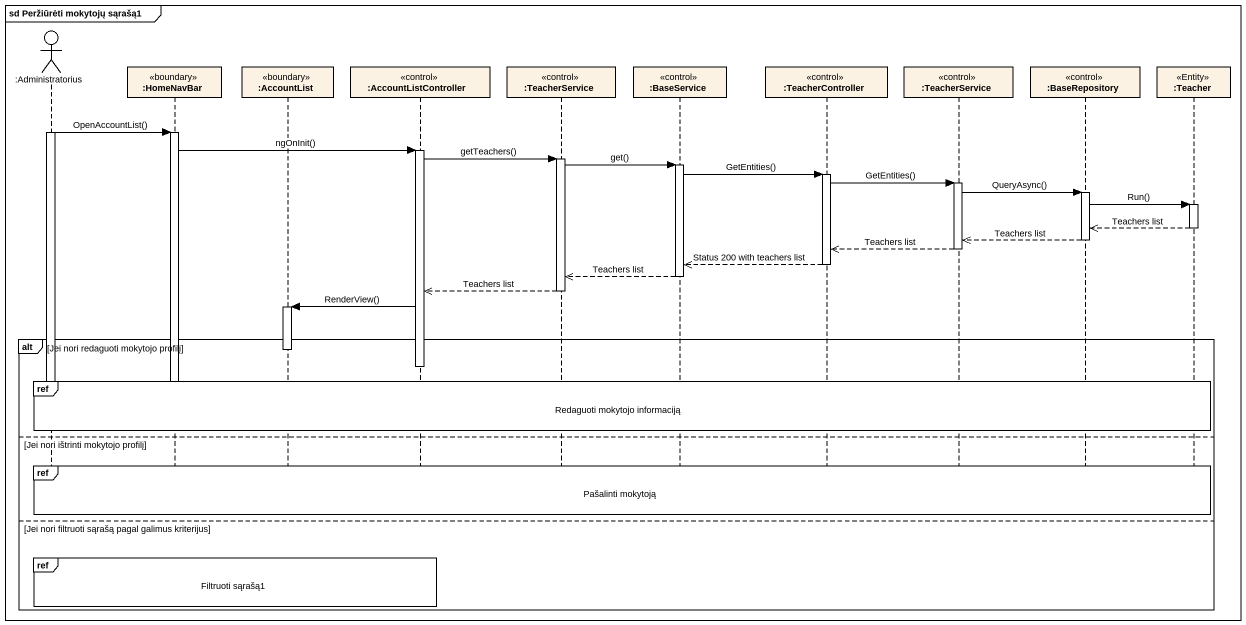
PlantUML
@startuml
mainframe sd Peržiūrėti mokytojų sąrašą1
hide footbox
actor ":Administratorius" as Administratorius
participant ":HomeNavBar" as HomeNavBar <<boundary>>
participant ":AccountList" as AccountList <<boundary>>
participant ":AccountListController" as AccountListController <<control>>
participant ":TeacherService" as TeacherService <<control>>
participant ":BaseService" as BaseService <<control>>
participant ":TeacherController" as TeacherController <<control>>
participant ":TeacherService" as TeacherService_2 <<control>>
participant ":BaseRepository" as BaseRepository <<control>>
participant ":Teacher" as Teacher <<Entity>>

activate Administratorius
Administratorius -> HomeNavBar : OpenAccountList()
activate HomeNavBar
HomeNavBar -> AccountListController : ngOnInit()
activate AccountListController
AccountListController -> TeacherService : getTeachers()
activate TeacherService
TeacherService -> BaseService : get()
activate BaseService
BaseService -> TeacherController : GetEntities()
activate TeacherController
TeacherController -> TeacherService_2 : GetEntities()
activate TeacherService_2
TeacherService_2 -> BaseRepository : QueryAsync()
activate BaseRepository
BaseRepository -> Teacher : Run()
activate Teacher
Teacher -->> BaseRepository : Teachers list
deactivate Teacher
BaseRepository -->> TeacherService_2 : Teachers list
deactivate BaseRepository
TeacherService_2 -->> TeacherController : Teachers list
deactivate TeacherService_2
TeacherController -->> BaseService : Status 200 with teachers list
deactivate TeacherController
BaseService -->> TeacherService : Teachers list
deactivate BaseService
TeacherService -->> AccountListController : Teachers list
deactivate TeacherService
AccountListController -> AccountList : RenderView()
activate AccountList
alt Jei nori redaguoti mokytojo profilį
  deactivate AccountList
  deactivate AccountListController
  ref over Administratorius, HomeNavBar, AccountList, AccountListController, TeacherService, BaseService, TeacherController, TeacherService_2, BaseRepository, Teacher : Redaguoti mokytojo informaciją
  deactivate HomeNavBar
  deactivate Administratorius
else Jei nori ištrinti mokytojo profilį
  ref over Administratorius, HomeNavBar, AccountList, AccountListController, TeacherService, BaseService, TeacherController, TeacherService_2, BaseRepository, Teacher : Pašalinti mokytoją
else Jei nori filtruoti sąrašą pagal galimus kriterijus
  ref over Administratorius, HomeNavBar, AccountList, AccountListController : Filtruoti sąrašą1
end
@enduml
